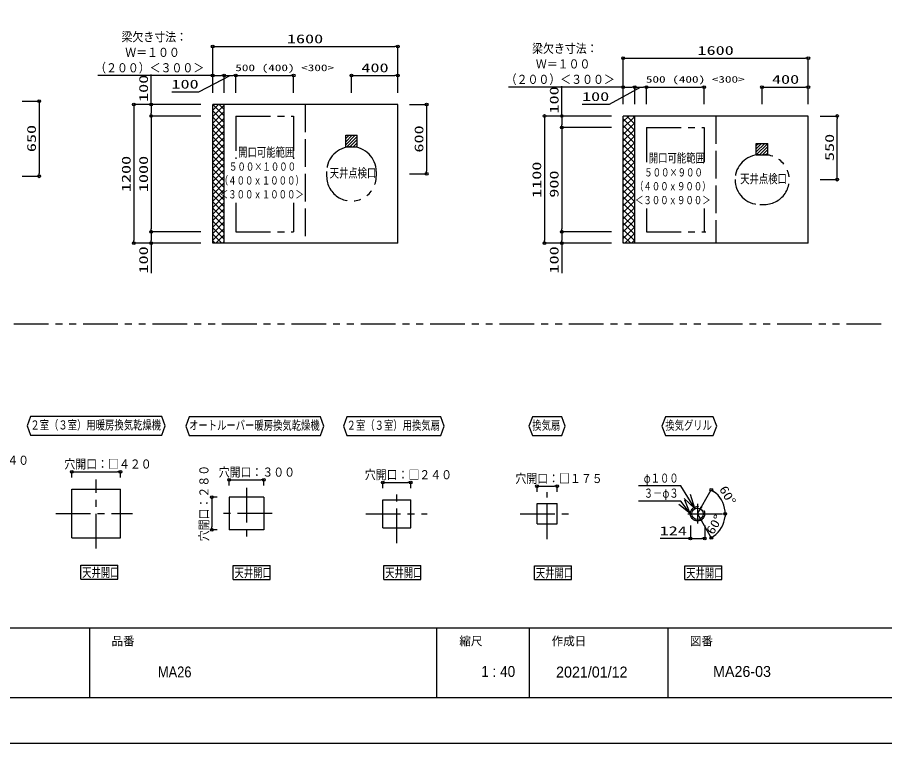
# Model space of a CAD drawing. Units: millimetres on the paper. Extents: x -305 to 305, y -152 to 152.
# Drawn here: x -86.6 to 100.8, y -148.5 to 8.4 of the extents above; entities that cross this region are included whole.
import ezdxf
from ezdxf.enums import TextEntityAlignment as Align

# ---------------------------------------------------------------- set-up
doc = ezdxf.new("R2010")
doc.units = ezdxf.units.MM
for name, pattern in [('DASHED', [7.5, 6, -1.5]), ('USER1', [12, 7.5, -1.5, 1.5, -1.5]), ('USER2', [15, 7.5, -1.5, 1.5, -1.5, 1.5, -1.5])]:
    doc.linetypes.add(name, pattern=pattern)
for name, color, linetype, lineweight in [('0-0_VIEW0004', 7, 'Continuous', 25), ('0-1_1図面枠', 7, 'Continuous', 15), ('0-2_図面枠', 3, 'Continuous', 25), ('0-3_0', 7, 'Continuous', 25), ('0-4_DEFPOINTS', 7, 'Continuous', 25)]:
    doc.layers.add(name, color=color, linetype=linetype, lineweight=lineweight)
doc.styles.add('ＭＳ ゴシック', font='')
doc.styles.add('ＭＳ Ｐゴシック', font='')
doc.styles.get('ＭＳ ゴシック').set_extended_font_data('MS Gothic')
doc.styles.get('ＭＳ Ｐゴシック').set_extended_font_data('MS PGothic')

# ---------------------------------------------------------------- blocks, each defined once
blk = doc.blocks.new('_ORIGIN')
at = {"layer": '0-3_0'}
blk.add_line((0, 0), (-1, 0), dxfattribs=at)
blk.add_circle((0, 0), 0.5, dxfattribs=at)

msp = doc.modelspace()

# ---------------------------------------------------------------- linework, layer by layer
at = {"layer": '0-0_VIEW0004'}
for p, q in [((-44.406, -7.835), (-44.406, 2.125)), ((-43.806, 2.125), (-5.006, 2.125)), ((-4.406, -7.835), (-4.406, 2.125)), ((44.344, -10.335), (44.344, -0.375)), ((44.944, -0.375), (83.744, -0.375)), ((84.344, -10.335), (84.344, -0.375)), ((-44.406, -4.125), (-69.239, -4.125)), ((-57.689, -10.375), (-57.689, -3.903)), ((-44.406, -7.835), (-44.406, -4.125)), ((-43.806, -4.125), (-42.506, -4.125)), ((-41.906, -7.835), (-41.906, -4.125)), ((-41.906, -7.835), (-41.906, -4.125)), ((-41.306, -4.125), (-40.006, -4.125)), ((-39.406, -7.835), (-39.406, -4.125)), ((-39.406, -7.835), (-39.406, -4.125)), ((-38.806, -4.125), (-27.506, -4.125)), ((-26.906, -7.835), (-26.906, -4.125)), ((-14.406, -7.835), (-14.406, -4.125)), ((-13.806, -4.125), (-5.006, -4.125)), ((-4.406, -7.835), (-4.406, -4.125)), ((44.344, -6.625), (19.511, -6.625)), ((31.061, -12.875), (31.061, -6.403)), ((44.344, -10.335), (44.344, -6.625)), ((44.944, -6.625), (46.244, -6.625)), ((46.844, -10.335), (46.844, -6.625)), ((46.844, -10.335), (46.844, -6.625)), ((47.444, -6.625), (48.744, -6.625)), ((49.344, -10.335), (49.344, -6.625)), ((49.344, -10.335), (49.344, -6.625)), ((49.944, -6.625), (61.244, -6.625)), ((61.844, -10.335), (61.844, -6.625)), ((74.344, -10.335), (74.344, -6.625)), ((74.944, -6.625), (83.744, -6.625)), ((84.344, -10.335), (84.344, -6.625)), ((-85.616, -9.655), (-81.905, -9.655)), ((-81.905, -10.255), (-81.905, -25.305)), ((-46.946, -10.375), (-61.439, -10.375)), ((-61.439, -10.975), (-61.439, -39.775)), ((-46.946, -10.375), (-57.689, -10.375)), ((-57.689, -10.975), (-57.689, -12.275)), ((-4.406, -10.375), (-44.406, -10.375)), ((-44.406, -40.375), (-44.406, -10.375)), ((-41.906, -40.375), (-41.906, -10.375)), ((-4.406, -40.375), (-4.406, -10.375)), ((-1.866, -10.375), (1.845, -10.375)), ((1.845, -10.975), (1.845, -24.775)), ((-46.946, -12.875), (-57.689, -12.875)), ((-50.512, -12.875), (-57.689, -12.875)), ((41.804, -12.875), (27.311, -12.875)), ((41.804, -12.875), (31.061, -12.875)), ((84.344, -12.875), (44.344, -12.875)), ((46.844, -40.375), (46.844, -12.875)), ((84.344, -40.375), (84.344, -12.875)), ((86.884, -12.875), (90.594, -12.875)), ((-57.689, -13.475), (-57.689, -37.275)), ((27.311, -13.475), (27.311, -39.775)), ((31.061, -13.475), (31.061, -14.775)), ((90.594, -26.025), (90.594, -13.475)), ((41.804, -15.375), (31.061, -15.375)), ((31.203, -15.375), (31.061, -15.375)), ((31.061, -15.975), (31.061, -37.275)), ((-85.616, -25.905), (-81.905, -25.905)), ((-1.866, -25.375), (1.845, -25.375)), ((86.884, -26.625), (90.594, -26.625)), ((-57.69, -38.475), (-57.69, -39.775)), ((-46.946, -37.875), (-57.689, -37.875)), ((31.06, -38.475), (31.06, -39.775)), ((41.804, -37.875), (31.061, -37.875)), ((-46.946, -40.375), (-61.439, -40.375)), ((-4.406, -40.375), (-44.406, -40.375)), ((41.804, -40.375), (27.311, -40.375)), ((-74.857, -90.976), (-74.857, -89.766)), ((-74.257, -89.766), (-64.957, -89.766)), ((-64.357, -90.976), (-64.357, -89.766)), ((-40.857, -92.726), (-40.857, -91.516)), ((-40.257, -91.516), (-33.957, -91.516)), ((-33.357, -92.726), (-33.357, -91.516)), ((-74.857, -93.516), (-64.357, -93.516)), ((-74.857, -104.016), (-74.857, -93.516)), ((-64.357, -104.016), (-64.357, -93.516)), ((-7.607, -93.289), (-7.607, -92.079)), ((-7.007, -92.079), (-2.207, -92.079)), ((-1.607, -93.289), (-1.607, -92.079)), ((25.706, -94.101), (25.706, -92.891)), ((26.306, -92.891), (29.481, -92.891)), ((30.081, -94.101), (30.081, -92.891)), ((-43.447, -95.266), (-44.605, -95.266)), ((-33.357, -95.266), (-40.857, -95.266)), ((-40.857, -95.266), (-40.857, -102.266)), ((-33.357, -95.266), (-33.357, -102.266)), ((-44.605, -95.866), (-44.605, -101.666)), ((-1.607, -101.829), (-1.607, -95.829)), ((30.081, -101.016), (30.081, -96.641)), ((25.706, -101.016), (30.081, -101.016)), ((-43.447, -102.266), (-44.605, -102.266)), ((-33.357, -102.266), (-40.857, -102.266)), ((-7.607, -101.829), (-1.607, -101.829)), ((58.843, -101.369), (58.843, -104.159)), ((61.943, -101.369), (61.943, -104.159)), ((-74.857, -104.016), (-64.357, -104.016)), ((58.843, -104.159), (52.291, -104.159)), ((59.443, -104.159), (61.343, -104.159)), ((-72.908, -112.935), (-72.908, -109.935)), ((-72.908, -109.935), (-64.908, -109.935)), ((-64.908, -112.935), (-64.908, -109.935)), ((-39.971, -112.997), (-39.971, -109.997)), ((-39.971, -109.997), (-31.971, -109.997)), ((-31.971, -112.997), (-31.971, -109.997)), ((-7.408, -112.997), (-7.408, -109.997)), ((-7.408, -109.997), (0.592, -109.997)), ((0.592, -112.997), (0.592, -109.997)), ((25.154, -113.059), (25.154, -110.059)), ((25.154, -110.059), (33.154, -110.059)), ((33.154, -113.059), (33.154, -110.059)), ((57.654, -113.059), (57.654, -110.059)), ((57.654, -110.059), (65.654, -110.059)), ((65.654, -113.059), (65.654, -110.059)), ((-72.908, -112.935), (-64.908, -112.935)), ((-39.971, -112.997), (-31.971, -112.997)), ((-7.408, -112.997), (0.592, -112.997)), ((25.154, -113.059), (33.154, -113.059)), ((57.654, -113.059), (65.654, -113.059))]:
    msp.add_line(p, q, dxfattribs=at)
at = {"layer": '0-0_VIEW0004', "linetype": 'DASHED'}
for p, q in [((-24.406, -10.375), (-24.406, -40.375)), ((64.344, -12.875), (64.344, -40.375))]:
    msp.add_line(p, q, dxfattribs=at)
at = {"layer": '0-0_VIEW0004', "linetype": 'USER2'}
for p, q in [((-39.406, -12.875), (-39.406, -22.125)), ((-39.406, -12.875), (-26.906, -12.875)), ((-26.906, -12.875), (-26.906, -22.125)), ((49.344, -15.375), (49.344, -23.375)), ((49.344, -15.375), (61.844, -15.375)), ((61.844, -15.375), (61.844, -23.375)), ((73.862, -21.263), (74.862, -21.263)), ((-19.769, -24.893), (-19.769, -25.893)), ((-9.044, -24.893), (-9.044, -25.893)), ((-39.406, -31.625), (-39.406, -37.875)), ((-26.906, -31.625), (-26.906, -37.875)), ((49.344, -32.875), (49.344, -37.875)), ((61.844, -32.875), (61.844, -37.875)), ((73.862, -31.988), (74.862, -31.988)), ((-39.406, -37.875), (-26.906, -37.875)), ((49.344, -37.875), (61.844, -37.875)), ((61.844, -37.875), (62.222, -37.875))]:
    msp.add_line(p, q, dxfattribs=at)
at = {"layer": '0-0_VIEW0004', "color": 40}
for p, q in [((-15.656, -19.538), (-15.656, -17.038)), ((-15.656, -17.038), (-13.156, -17.038)), ((-13.156, -19.538), (-13.156, -17.038)), ((-15.656, -19.538), (-13.156, -19.538)), ((75.594, -21.288), (75.594, -18.788)), ((73.094, -21.288), (75.594, -21.288))]:
    msp.add_line(p, q, dxfattribs=at)
at = {"layer": '0-0_VIEW0004', "color": 160, "linetype": 'USER2'}
msp.add_line((100.103, -57.875), (-268.854, -57.875), dxfattribs=at)
at = {"layer": '0-0_VIEW0004', "linetype": 'USER1'}
for p, q in [((-69.607, -106.306), (-69.607, -91.423)), ((-37.107, -93.216), (-37.107, -104.028)), ((-4.607, -105.151), (-4.607, -93.329)), ((60.393, -98.829), (63.38, -93.656)), ((27.893, -104.339), (27.893, -94.141)), ((60.393, -96.704), (60.393, -100.954)), ((-78.294, -98.766), (-61.757, -98.766)), ((-31.542, -98.766), (-43.039, -98.766)), ((-11.277, -98.829), (1.972, -98.829)), ((22.035, -98.829), (33.66, -98.829)), ((58.268, -98.829), (66.366, -98.829)), ((60.393, -98.829), (63.38, -104.001))]:
    msp.add_line(p, q, dxfattribs=at)
at = {"layer": '0-0_VIEW0004'}
for points in [[(-53.257, -7.656), (-47.385, -7.656), (-40.656, -4.125)], [(35.493, -10.338), (41.365, -10.338), (48.094, -6.625)], [(84.344, -40.375), (44.344, -40.375), (44.344, -12.875)], [(-46.946, -40.375), (-57.69, -40.375), (-57.69, -46.847)], [(41.804, -40.375), (31.06, -40.375), (31.06, -46.847)], [(-7.607, -101.829), (-7.607, -95.829), (-1.607, -95.829)], [(25.706, -101.016), (25.706, -96.641), (30.081, -96.641)]]:
    msp.add_lwpolyline(points, dxfattribs=at)
at = {"layer": '0-0_VIEW0004', "color": 40}
msp.add_lwpolyline([(73.094, -21.288), (73.094, -18.788), (75.594, -18.788)], dxfattribs=at)
at = {"layer": '0-0_VIEW0004'}
for points in [[(-84.521, -79.823), (-83.793, -81.823), (-55.421, -81.823), (-54.693, -79.823), (-55.421, -77.823), (-83.793, -77.823)], [(-50.225, -79.886), (-49.497, -81.886), (-21.125, -81.886), (-20.397, -79.886), (-21.125, -77.886), (-49.497, -77.886)], [(-16.162, -79.886), (-15.435, -81.886), (4.937, -81.886), (5.665, -79.886), (4.937, -77.886), (-15.435, -77.886)], [(23.963, -79.886), (24.69, -81.886), (31.062, -81.886), (31.79, -79.886), (31.062, -77.886), (24.69, -77.886)], [(52.713, -79.886), (53.44, -81.886), (63.812, -81.886), (64.54, -79.886), (63.812, -77.886), (53.44, -77.886)]]:
    msp.add_lwpolyline(points, close=True, dxfattribs=at)
at = {"layer": '0-0_VIEW0004', "linetype": 'USER1'}
msp.add_circle((60.393, -98.829), 1.55, dxfattribs=at)
at = {"layer": '0-0_VIEW0004'}
for centre, radius in [((61.168, -97.486), 0.125), ((61.168, -97.486), 0.0375), ((58.843, -98.829), 0.125), ((58.843, -98.829), 0.0375), ((60.393, -98.829), 1.25), ((61.168, -100.171), 0.125), ((61.168, -100.171), 0.0375)]:
    msp.add_circle(centre, radius, dxfattribs=at)
at = {"layer": '0-0_VIEW0004', "linetype": 'USER2'}
for centre, start, end in [((-14.406, -24.893), 89.99998, 179.99996), ((-14.406, -24.893), 0.00002, 89.99998), ((73.862, -26.625), 90.00002, 179.99998), ((74.862, -26.625), 269.99996, 90), ((-14.406, -25.893), 179.99996, 0), ((73.862, -26.625), 179.99998, 269.99996)]:
    msp.add_arc(centre, 5.362, start, end, dxfattribs=at)
at = {"layer": '0-0_VIEW0004'}
for radius, start, end in [(5.974, 5.75695, 54.24305), (5.973, 305.75743, 354.24257)]:
    msp.add_arc((60.393, -98.829), radius, start, end, dxfattribs=at)
at = {"layer": '0-2_図面枠'}
msp.add_line((-291.017, -123.498), (108.983, -123.498), dxfattribs=at)
msp.add_lwpolyline([(-291.017, -138.498), (108.983, -138.498), (108.983, 138.502), (-291.017, 138.502)], close=True, dxfattribs=at)
at = {"layer": '0-3_0'}
for p, q in [((-44.406, -11.608), (-43.174, -10.375)), ((-44.406, -13.011), (-41.906, -10.511)), ((-41.906, -12.855), (-44.386, -10.375)), ((-41.906, -11.452), (-42.983, -10.375)), ((-41.906, -14.259), (-44.406, -11.759)), ((-44.406, -14.414), (-41.906, -11.914)), ((44.344, -14.063), (45.532, -12.875)), ((44.344, -15.466), (46.844, -12.966)), ((46.844, -14.609), (45.11, -12.875)), ((46.844, -13.206), (46.513, -12.875)), ((-41.906, -15.662), (-44.406, -13.162)), ((-44.406, -15.817), (-41.906, -13.317)), ((-41.906, -17.065), (-44.406, -14.565)), ((-44.406, -17.22), (-41.906, -14.72)), ((46.844, -16.012), (44.344, -13.512)), ((44.344, -16.87), (46.844, -14.37)), ((46.844, -17.415), (44.344, -14.915)), ((-41.906, -18.468), (-44.406, -15.968)), ((-44.406, -18.623), (-41.906, -16.123)), ((44.344, -18.273), (46.844, -15.773)), ((46.844, -18.819), (44.344, -16.319)), ((-41.906, -19.871), (-44.406, -17.371)), ((-44.406, -20.027), (-41.906, -17.527)), ((44.344, -19.676), (46.844, -17.176)), ((46.844, -20.222), (44.344, -17.722)), ((44.344, -21.079), (46.844, -18.579)), ((-41.906, -21.274), (-44.406, -18.774)), ((-44.406, -21.43), (-41.906, -18.93)), ((-41.906, -22.678), (-44.406, -20.178)), ((-44.406, -22.833), (-41.906, -20.333)), ((46.844, -21.625), (44.344, -19.125)), ((44.344, -22.482), (46.844, -19.982)), ((46.844, -23.028), (44.344, -20.528)), ((-41.906, -24.081), (-44.406, -21.581)), ((-44.406, -24.236), (-41.906, -21.736)), ((44.344, -23.885), (46.844, -21.385)), ((46.844, -24.431), (44.344, -21.931)), ((-41.906, -25.484), (-44.406, -22.984)), ((-44.406, -25.639), (-41.906, -23.139)), ((44.344, -25.289), (46.844, -22.788)), ((46.844, -25.834), (44.344, -23.334)), ((44.344, -26.692), (46.844, -24.192)), ((-41.906, -26.887), (-44.406, -24.387)), ((-44.406, -27.042), (-41.906, -24.542)), ((-41.906, -28.29), (-44.406, -25.79)), ((-44.406, -28.446), (-41.906, -25.946)), ((46.844, -27.238), (44.344, -24.738)), ((44.344, -28.095), (46.844, -25.595)), ((46.844, -28.641), (44.344, -26.141)), ((-41.906, -29.693), (-44.406, -27.193)), ((-44.406, -29.849), (-41.906, -27.349)), ((44.344, -29.498), (46.844, -26.998)), ((46.844, -30.044), (44.344, -27.544)), ((-41.906, -31.097), (-44.406, -28.597)), ((-44.406, -31.252), (-41.906, -28.752)), ((44.344, -30.901), (46.844, -28.401)), ((46.844, -31.447), (44.344, -28.947)), ((44.344, -32.304), (46.844, -29.804)), ((-41.906, -32.5), (-44.406, -30)), ((-44.406, -32.655), (-41.906, -30.155)), ((-41.906, -33.903), (-44.406, -31.403)), ((-44.406, -34.058), (-41.906, -31.558)), ((46.844, -32.85), (44.344, -30.35)), ((44.344, -33.708), (46.844, -31.207)), ((46.844, -34.253), (44.344, -31.753)), ((-41.906, -35.306), (-44.406, -32.806)), ((-44.406, -35.461), (-41.906, -32.961)), ((44.344, -35.111), (46.844, -32.611)), ((46.844, -35.657), (44.344, -33.157)), ((-41.906, -36.709), (-44.406, -34.209)), ((-44.406, -36.865), (-41.906, -34.365)), ((-41.906, -38.112), (-44.406, -35.612)), ((44.344, -36.514), (46.844, -34.014)), ((46.844, -37.06), (44.344, -34.56)), ((44.344, -37.917), (46.844, -35.417)), ((-44.406, -38.268), (-41.906, -35.768)), ((-41.906, -39.516), (-44.406, -37.016)), ((-44.406, -39.671), (-41.906, -37.171)), ((46.844, -38.463), (44.344, -35.963)), ((44.344, -39.32), (46.844, -36.82)), ((46.844, -39.866), (44.344, -37.366)), ((-42.45, -40.375), (-44.406, -38.419)), ((-43.707, -40.375), (-41.906, -38.574)), ((45.95, -40.375), (44.344, -38.769)), ((44.692, -40.375), (46.844, -38.223)), ((-43.853, -40.375), (-44.406, -39.822)), ((-42.304, -40.375), (-41.906, -39.977)), ((44.547, -40.375), (44.344, -40.172)), ((46.095, -40.375), (46.844, -39.626)), ((56.801, -92.82), (47.658, -92.82)), ((59.811, -97.722), (56.801, -92.82)), ((59.811, -97.722), (57.515, -95.548)), ((59.811, -97.722), (58.91, -94.691)), ((56.801, -96.067), (47.659, -96.067)), ((58.834, -98.792), (56.351, -96.833)), ((58.834, -98.792), (56.801, -96.067)), ((58.834, -98.792), (57.664, -95.854)), ((-71.017, -123.498), (-71.017, -138.498)), ((3.983, -123.498), (3.983, -138.498)), ((23.983, -123.498), (23.983, -138.498)), ((53.983, -123.498), (53.983, -138.498))]:
    msp.add_line(p, q, dxfattribs=at)
at = {"layer": '0-3_0', "color": 40}
for p, q in [((-15.656, -19.116), (-13.578, -17.038)), ((-15.656, -18.443), (-14.251, -17.038)), ((-15.656, -17.769), (-14.925, -17.038)), ((-15.656, -17.096), (-15.598, -17.038)), ((-15.404, -19.538), (-13.156, -17.29)), ((-14.731, -19.538), (-13.156, -17.963)), ((-14.057, -19.538), (-13.156, -18.637)), ((-13.384, -19.538), (-13.156, -19.31)), ((73.094, -20.618), (74.924, -18.788)), ((73.094, -19.944), (74.25, -18.788)), ((73.094, -19.271), (73.577, -18.788)), ((73.097, -21.288), (75.594, -18.791)), ((73.771, -21.288), (75.594, -19.465)), ((74.444, -21.288), (75.594, -20.138)), ((75.118, -21.288), (75.594, -20.812))]:
    msp.add_line(p, q, dxfattribs=at)
at = {"layer": '0-4_DEFPOINTS'}
msp.add_line((118.983, -148.498), (-301.017, -148.498), dxfattribs=at)

# ---------------------------------------------------------------- block references
at = {"layer": '0-0_VIEW0004', "xscale": 0.6, "yscale": 0.6}
for p, rotation in [((-44.406, 2.125), 180), ((44.344, -0.375), 180), ((-44.406, -4.125), 180), ((-41.906, -4.125), 180), ((-39.406, -4.125), 180), ((-14.406, -4.125), 180), ((44.344, -6.625), 180), ((46.844, -6.625), 180), ((49.344, -6.625), 180), ((74.344, -6.625), 180), ((-81.905, -9.655), 90), ((-61.439, -10.375), 90), ((-57.689, -10.375), 90), ((1.845, -10.375), 90), ((-57.689, -12.875), 270), ((-57.689, -12.875), 90), ((27.311, -12.875), 90), ((31.061, -12.875), 90), ((90.594, -12.875), 90), ((31.061, -15.375), 270), ((31.061, -15.375), 90), ((-81.905, -25.905), 270), ((1.845, -25.375), 270), ((90.594, -26.625), 270), ((-57.689, -37.875), 270), ((31.061, -37.875), 270), ((-57.69, -37.875), 90), ((31.06, -37.875), 90), ((-61.439, -40.375), 270), ((-57.69, -40.375), 270), ((27.311, -40.375), 270), ((31.06, -40.375), 270), ((-74.857, -89.766), 180), ((-40.857, -91.516), 180), ((-7.607, -92.079), 180), ((25.706, -92.891), 180), ((63.38, -93.655), 147.12153), ((-44.605, -95.266), 90), ((66.367, -98.829), 272.87847), ((66.367, -98.829), 87.12128), ((-44.605, -102.266), 270), ((58.843, -104.159), 180), ((63.38, -104.002), 212.87871)]:
    msp.add_blockref('_ORIGIN', p, dxfattribs=dict(at, rotation=rotation))
for p in [(-4.406, 2.125), (84.344, -0.375), (-41.906, -4.125), (-39.406, -4.125), (-26.906, -4.125), (-4.406, -4.125), (46.844, -6.625), (49.344, -6.625), (61.844, -6.625), (84.344, -6.625), (-64.357, -89.766), (-33.357, -91.516), (-1.607, -92.079), (30.081, -92.891), (61.943, -104.159)]:
    msp.add_blockref('_ORIGIN', p, dxfattribs=at)

# ---------------------------------------------------------------- texts
at = {"layer": '0-0_VIEW0004', "style": 'ＭＳ ゴシック'}
for s, height, width, p in [('梁欠き寸法：', 1.921, 0.9, (-64.105, 2.671)), ('1600', 1.921, 1.5, (-28.358, 2.255)), ('梁欠き寸法：', 1.921, 0.9, (24.645, 0.171)), ('1600', 1.921, 1.5, (60.392, -0.245)), ('Ｗ＝１００', 1.921, 0.9, (-63.301, -0.682)), ('（２００）＜３００＞', 1.921, 0.9, (-69.813, -4.015)), ('400', 1.921, 1.5, (-12.262, -3.995)), ('Ｗ＝１００', 1.921, 0.9, (25.449, -3.182)), ('（２００）＜３００＞', 1.921, 0.9, (18.937, -6.515)), ('100', 1.921, 1.5, (-53.321, -7.526)), ('400', 1.921, 1.5, (76.488, -6.495)), ('100', 1.921, 1.5, (35.429, -10.208)), ('開口可能範囲', 1.921, 0.75, (-38.871, -22.249)), ('開口可能範囲', 1.921, 0.75, (49.879, -23.499)), ('５００×１０００', 1.73, 0.75, (-40.871, -25.21)), ('天井点検口', 1.921, 0.75, (-19.121, -26.745)), ('５００×９００', 1.73, 0.75, (48.879, -26.46)), ('（４００ｘ１０００）', 1.73, 0.75, (-42.871, -28.207)), ('天井点検口', 1.921, 0.75, (69.629, -27.995)), ('（４００ｘ９００）', 1.73, 0.75, (46.879, -29.457)), ('＜３００ｘ１０００＞', 1.73, 0.75, (-42.871, -31.204)), ('＜３００ｘ９００＞', 1.73, 0.75, (46.879, -32.454)), ('２室（３室）用暖房換気乾燥機', 1.921, 0.75, (-83.806, -81.193)), ('オートルーバー暖房換気乾燥機', 1.921, 0.75, (-49.51, -81.256)), ('２室（３室）用換気扇', 1.921, 0.75, (-15.448, -81.256)), ('換気扇', 1.921, 0.75, (24.677, -81.256)), ('換気グリル', 1.921, 0.75, (53.427, -81.256)), ('穴開口：４４０', 1.921, 0.9, (-100.606, -88.824)), ('穴開口：□４２０', 1.921, 0.9, (-76.463, -89.636)), ('穴開口：３００', 1.921, 0.9, (-43.106, -91.386)), ('穴開口：□２４０', 1.921, 0.9, (-11.526, -91.949)), ('穴開口：□１７５', 1.921, 0.9, (21.037, -92.761)), ('124', 1.921, 1.5, (52.219, -104.029)), ('天井開口', 1.921, 0.75, (-72.623, -113.054)), ('天井開口', 1.921, 0.75, (-39.685, -113.116)), ('天井開口', 1.921, 0.75, (-7.123, -113.116)), ('天井開口', 1.921, 0.75, (25.44, -113.179)), ('天井開口', 1.921, 0.75, (57.94, -113.179))]:
    msp.add_text(s, height=height, dxfattribs=dict(at, width=width)).set_placement(p, align=Align.BOTTOM_LEFT)
for s, height, rotation, width, p in [('100', 1.921, 90, 1.5, (-57.819, -9.839)), ('100', 1.921, 90, 1.5, (30.931, -12.339)), ('650', 1.921, 90, 1.5, (-82.035, -20.684)), ('600', 1.921, 90, 1.5, (1.715, -20.779)), ('550', 1.921, 90, 1.5, (90.464, -22.606)), ('1200', 1.921, 90, 1.5, (-61.569, -29.327)), ('1000', 1.921, 90, 1.5, (-57.819, -29.327)), ('1100', 1.921, 90, 1.5, (27.181, -30.577)), ('900', 1.921, 90, 1.5, (30.931, -30.531)), ('100', 1.921, 90, 1.5, (-57.82, -46.911)), ('100', 1.921, 90, 1.5, (30.93, -46.911)), ('穴開口：２８０', 1.921, 90, 0.9, (-44.735, -104.765)), ('60°', 1.924, 299.995, 1.2, (64.513, -93.756)), ('60°', 1.924, 60.013, 1.2, (64.288, -103.77))]:
    msp.add_text(s, height=height, rotation=rotation, dxfattribs=dict(at, width=width)).set_placement(p, align=Align.BOTTOM_LEFT)
at = {"layer": '0-1_1図面枠', "style": 'ＭＳ Ｐゴシック'}
for s, height, p in [('品番', 1.833, (-66.276, -127.799)), ('縮尺', 1.833, (8.896, -127.809)), ('作成日', 1.833, (28.857, -127.827)), ('図番', 1.833, (58.732, -127.799)), ('2021/01/12', 2.358, (29.822, -134.912)), ('MA26-03', 2.358, (63.761, -134.788))]:
    msp.add_text(s, height=height, dxfattribs=at).set_placement(p, align=Align.BOTTOM_LEFT)
for s, width, p in [('MA26', 0.9, (-56.239, -134.886)), ('1 : 40', 0.95, (13.65, -134.788))]:
    msp.add_text(s, height=2.358, dxfattribs=dict(at, width=width)).set_placement(p, align=Align.BOTTOM_LEFT)
at = {"layer": '0-3_0', "style": 'ＭＳ ゴシック'}
for s, height, width, p in [('500 (400) <300>', 1.444, 1.45, (-39.521, -3.616)), ('500 (400) <300>', 1.444, 1.45, (49.229, -6.116)), ('φ１００', 1.921, 0.75, (48.776, -92.69)), ('３－φ３', 1.921, 0.75, (48.776, -95.937))]:
    msp.add_text(s, height=height, dxfattribs=dict(at, width=width)).set_placement(p, align=Align.BOTTOM_LEFT)

doc.saveas('drawing.dxf')
